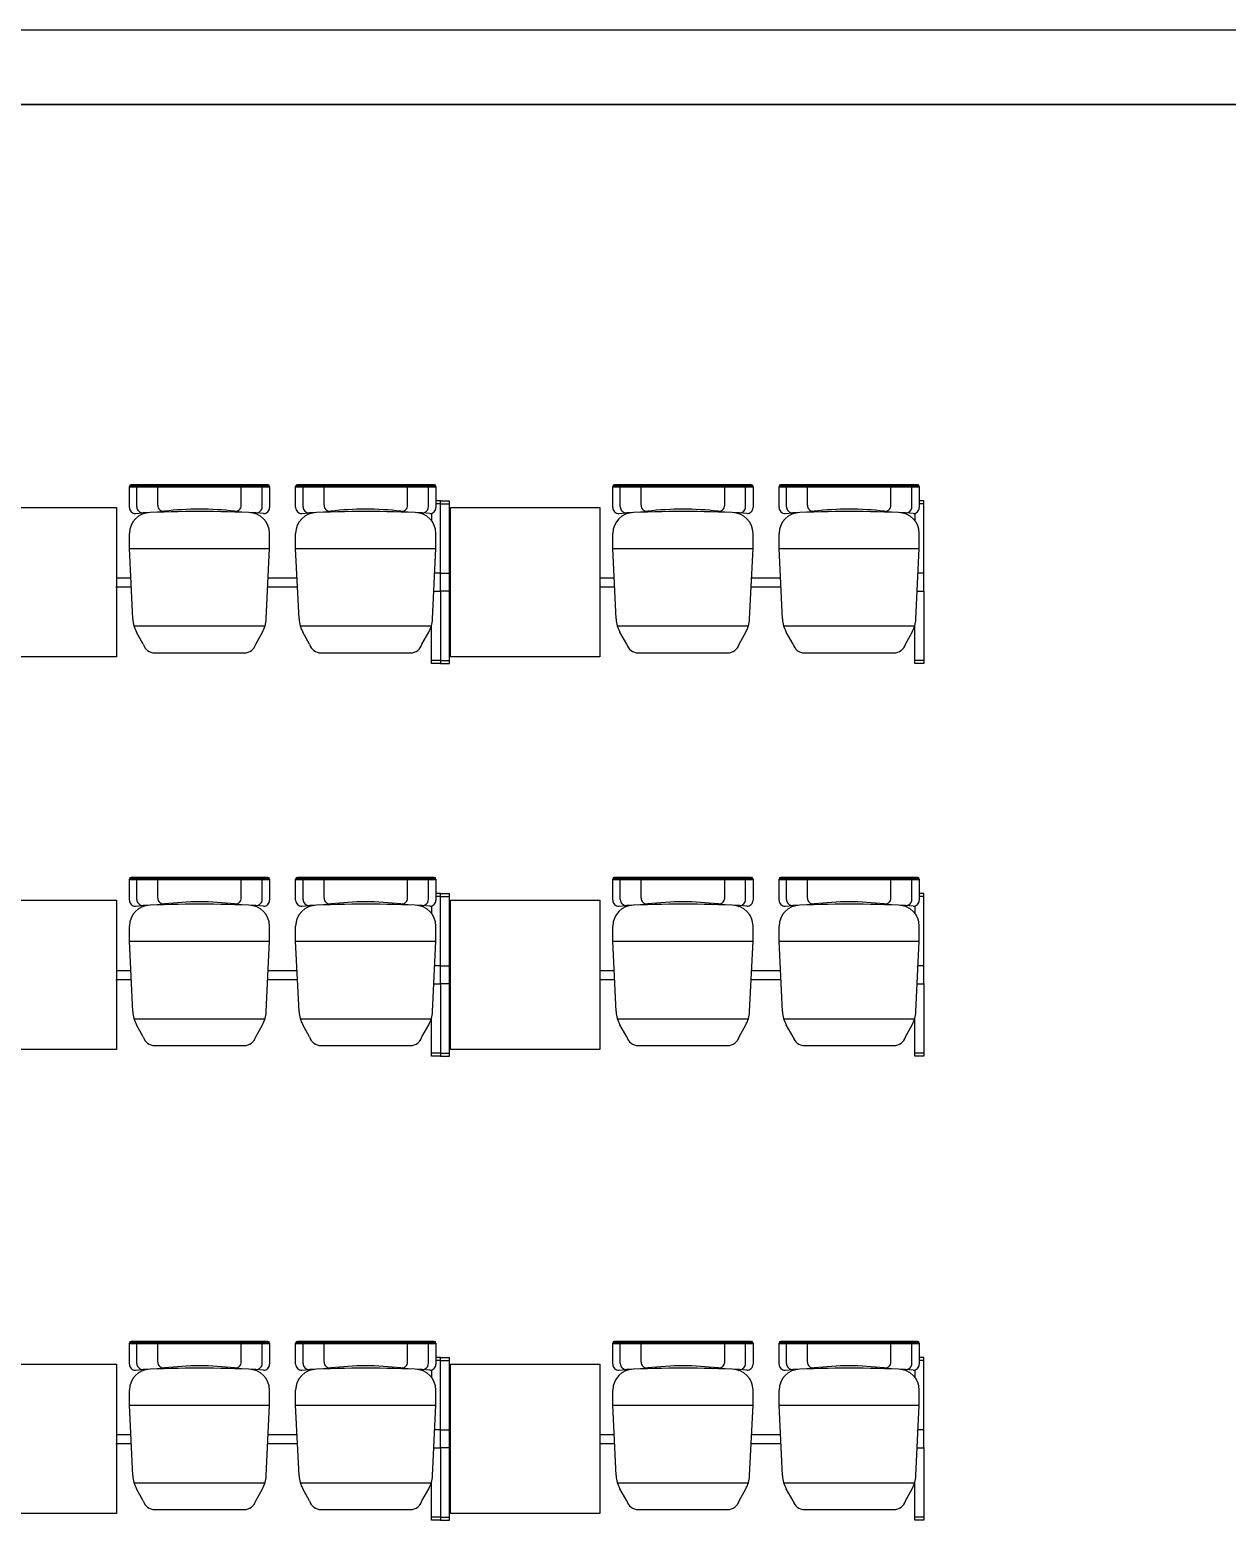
# Model space of a CAD drawing. Header units: inches. Extents: x 478327 to 492265, y -26791 to -22136.
# Drawn here: x 479679.8 to 479860.4, y -23408.6 to -23183.9 of the extents above; entities that cross this region are included whole.
import ezdxf

# ---------------------------------------------------------------- set-up
doc = ezdxf.new("R2010")
doc.units = ezdxf.units.IN
doc.header["$MEASUREMENT"] = 0
doc.layers.add('I-WALL-FULL', color=5, linetype='Continuous')

msp = doc.modelspace()

# ---------------------------------------------------------------- linework, layer by layer
for p, q in [((479467.626, -23183.889, 6.93), (479870.375, -23183.889, 6.93)), ((479915.375, -23195.139, 6.93), (479467.626, -23195.139, 6.93))]:
    msp.add_line(p, q)
at = {"linetype": 'Continuous'}
for p, q in [((479694.806, -23255.921, 3.811), (479694.806, -23252.748, 3.811)), ((479695.931, -23255.814, 3.811), (479695.931, -23252.928, 3.811)), ((479699.081, -23255.592, 3.811), (479699.081, -23252.928, 3.811)), ((479711.681, -23255.592, 3.811), (479711.681, -23252.928, 3.811)), ((479714.831, -23255.814, 3.811), (479714.831, -23252.928, 3.811)), ((479715.956, -23252.748, 3.811), (479715.956, -23255.921, 3.811)), ((479719.882, -23255.921, 3.811), (479719.882, -23252.748, 3.811)), ((479721.007, -23255.814, 3.811), (479721.007, -23252.928, 3.811)), ((479724.157, -23255.592, 3.811), (479724.157, -23252.928, 3.811)), ((479736.757, -23255.592, 3.811), (479736.757, -23252.928, 3.811)), ((479739.907, -23255.814, 3.811), (479739.907, -23252.928, 3.811)), ((479741.032, -23252.748, 3.811), (479741.032, -23255.921, 3.811)), ((479767.706, -23255.921, 3.811), (479767.706, -23252.748, 3.811)), ((479768.831, -23255.814, 3.811), (479768.831, -23252.928, 3.811)), ((479771.981, -23255.592, 3.811), (479771.981, -23252.928, 3.811)), ((479784.581, -23255.592, 3.811), (479784.581, -23252.928, 3.811)), ((479787.731, -23255.814, 3.811), (479787.731, -23252.928, 3.811)), ((479788.856, -23252.748, 3.811), (479788.856, -23255.921, 3.811)), ((479792.782, -23255.921, 3.811), (479792.782, -23252.748, 3.811)), ((479793.907, -23255.814, 3.811), (479793.907, -23252.928, 3.811)), ((479797.057, -23255.592, 3.811), (479797.057, -23252.928, 3.811)), ((479809.657, -23255.592, 3.811), (479809.657, -23252.928, 3.811)), ((479812.807, -23255.814, 3.811), (479812.807, -23252.928, 3.811)), ((479813.932, -23252.748, 3.811), (479813.932, -23255.921, 3.811)), ((479695.727, -23256.821, 3.811), (479696.87, -23256.713, 3.811)), ((479715.035, -23256.821, 3.811), (479713.892, -23256.713, 3.811)), ((479720.803, -23256.821, 3.811), (479721.946, -23256.713, 3.811)), ((479740.111, -23256.821, 3.811), (479738.968, -23256.713, 3.811)), ((479768.627, -23256.821, 3.811), (479769.77, -23256.713, 3.811)), ((479787.935, -23256.821, 3.811), (479786.792, -23256.713, 3.811)), ((479793.703, -23256.821, 3.811), (479794.846, -23256.713, 3.811)), ((479813.011, -23256.821, 3.811), (479811.868, -23256.713, 3.811)), ((479694.806, -23262.086, 3.811), (479694.806, -23259.836, 3.811)), ((479715.956, -23262.086, 3.811), (479715.956, -23259.836, 3.811)), ((479719.882, -23262.086, 3.811), (479719.882, -23259.836, 3.811)), ((479741.032, -23262.086, 3.811), (479741.032, -23259.836, 3.811)), ((479767.706, -23262.086, 3.811), (479767.706, -23259.836, 3.811)), ((479788.856, -23262.086, 3.811), (479788.856, -23259.836, 3.811)), ((479792.782, -23262.086, 3.811), (479792.782, -23259.836, 3.811)), ((479813.932, -23262.086, 3.811), (479813.932, -23259.836, 3.811)), ((479694.806, -23262.086, 3.811), (479715.956, -23262.086, 3.811)), ((479695.318, -23272.723, 3.811), (479694.806, -23262.086, 3.811)), ((479715.445, -23272.723, 3.811), (479715.956, -23262.086, 3.811)), ((479719.882, -23262.086, 3.811), (479741.032, -23262.086, 3.811)), ((479720.394, -23272.723, 3.811), (479719.882, -23262.086, 3.811)), ((479740.521, -23272.723, 3.811), (479741.032, -23262.086, 3.811)), ((479767.706, -23262.086, 3.811), (479788.856, -23262.086, 3.811)), ((479768.218, -23272.723, 3.811), (479767.706, -23262.086, 3.811)), ((479788.345, -23272.723, 3.811), (479788.856, -23262.086, 3.811)), ((479792.782, -23262.086, 3.811), (479813.932, -23262.086, 3.811)), ((479793.294, -23272.723, 3.811), (479792.782, -23262.086, 3.811)), ((479813.421, -23272.723, 3.811), (479813.932, -23262.086, 3.811)), ((479695.498, -23273.786, 3.811), (479715.265, -23273.786, 3.811)), ((479696.91, -23276.527, 3.811), (479695.89, -23274.713, 3.811)), ((479713.852, -23276.527, 3.811), (479714.872, -23274.713, 3.811)), ((479720.574, -23273.786, 3.811), (479740.34, -23273.786, 3.811)), ((479721.986, -23276.527, 3.811), (479720.966, -23274.713, 3.811)), ((479738.928, -23276.527, 3.811), (479739.948, -23274.713, 3.811)), ((479768.398, -23273.786, 3.811), (479788.165, -23273.786, 3.811)), ((479769.81, -23276.527, 3.811), (479768.79, -23274.713, 3.811)), ((479786.752, -23276.527, 3.811), (479787.772, -23274.713, 3.811)), ((479793.474, -23273.786, 3.811), (479813.24, -23273.786, 3.811)), ((479794.886, -23276.527, 3.811), (479793.866, -23274.713, 3.811)), ((479811.828, -23276.527, 3.811), (479812.848, -23274.713, 3.811)), ((479698.642, -23277.836, 3.811), (479712.12, -23277.836, 3.811)), ((479723.718, -23277.836, 3.811), (479737.196, -23277.836, 3.811)), ((479771.542, -23277.836, 3.811), (479785.02, -23277.836, 3.811)), ((479796.618, -23277.836, 3.811), (479810.096, -23277.836, 3.811)), ((479694.806, -23315.136, 3.811), (479694.806, -23311.963, 3.811)), ((479695.931, -23315.028, 3.811), (479695.931, -23312.143, 3.811)), ((479699.081, -23314.806, 3.811), (479699.081, -23312.143, 3.811)), ((479711.681, -23314.806, 3.811), (479711.681, -23312.143, 3.811)), ((479714.831, -23315.028, 3.811), (479714.831, -23312.143, 3.811)), ((479715.956, -23311.963, 3.811), (479715.956, -23315.136, 3.811)), ((479719.882, -23315.136, 3.811), (479719.882, -23311.963, 3.811)), ((479721.007, -23315.028, 3.811), (479721.007, -23312.143, 3.811)), ((479724.157, -23314.806, 3.811), (479724.157, -23312.143, 3.811)), ((479736.757, -23314.806, 3.811), (479736.757, -23312.143, 3.811)), ((479739.907, -23315.028, 3.811), (479739.907, -23312.143, 3.811)), ((479741.032, -23311.963, 3.811), (479741.032, -23315.136, 3.811)), ((479767.706, -23315.136, 3.811), (479767.706, -23311.963, 3.811)), ((479768.831, -23315.028, 3.811), (479768.831, -23312.143, 3.811)), ((479771.981, -23314.806, 3.811), (479771.981, -23312.143, 3.811)), ((479784.581, -23314.806, 3.811), (479784.581, -23312.143, 3.811)), ((479787.731, -23315.028, 3.811), (479787.731, -23312.143, 3.811)), ((479788.856, -23311.963, 3.811), (479788.856, -23315.136, 3.811)), ((479792.782, -23315.136, 3.811), (479792.782, -23311.963, 3.811)), ((479793.907, -23315.028, 3.811), (479793.907, -23312.143, 3.811)), ((479797.057, -23314.806, 3.811), (479797.057, -23312.143, 3.811)), ((479809.657, -23314.806, 3.811), (479809.657, -23312.143, 3.811)), ((479812.807, -23315.028, 3.811), (479812.807, -23312.143, 3.811)), ((479813.932, -23311.963, 3.811), (479813.932, -23315.136, 3.811)), ((479695.727, -23316.035, 3.811), (479696.87, -23315.927, 3.811)), ((479715.035, -23316.035, 3.811), (479713.892, -23315.927, 3.811)), ((479720.803, -23316.035, 3.811), (479721.946, -23315.927, 3.811)), ((479740.111, -23316.035, 3.811), (479738.968, -23315.927, 3.811)), ((479768.627, -23316.035, 3.811), (479769.77, -23315.927, 3.811)), ((479787.935, -23316.035, 3.811), (479786.792, -23315.927, 3.811)), ((479793.703, -23316.035, 3.811), (479794.846, -23315.927, 3.811)), ((479813.011, -23316.035, 3.811), (479811.868, -23315.927, 3.811)), ((479694.806, -23321.3, 3.811), (479694.806, -23319.05, 3.811)), ((479715.956, -23321.3, 3.811), (479715.956, -23319.05, 3.811)), ((479719.882, -23321.3, 3.811), (479719.882, -23319.05, 3.811)), ((479741.032, -23321.3, 3.811), (479741.032, -23319.05, 3.811)), ((479767.706, -23321.3, 3.811), (479767.706, -23319.05, 3.811)), ((479788.856, -23321.3, 3.811), (479788.856, -23319.05, 3.811)), ((479792.782, -23321.3, 3.811), (479792.782, -23319.05, 3.811)), ((479813.932, -23321.3, 3.811), (479813.932, -23319.05, 3.811)), ((479694.806, -23321.3, 3.811), (479715.956, -23321.3, 3.811)), ((479695.318, -23331.938, 3.811), (479694.806, -23321.3, 3.811)), ((479715.445, -23331.938, 3.811), (479715.956, -23321.3, 3.811)), ((479719.882, -23321.3, 3.811), (479741.032, -23321.3, 3.811)), ((479720.394, -23331.938, 3.811), (479719.882, -23321.3, 3.811)), ((479740.521, -23331.938, 3.811), (479741.032, -23321.3, 3.811)), ((479767.706, -23321.3, 3.811), (479788.856, -23321.3, 3.811)), ((479768.218, -23331.938, 3.811), (479767.706, -23321.3, 3.811)), ((479788.345, -23331.938, 3.811), (479788.856, -23321.3, 3.811)), ((479792.782, -23321.3, 3.811), (479813.932, -23321.3, 3.811)), ((479793.294, -23331.938, 3.811), (479792.782, -23321.3, 3.811)), ((479813.421, -23331.938, 3.811), (479813.932, -23321.3, 3.811)), ((479695.498, -23333, 3.811), (479715.265, -23333, 3.811)), ((479720.574, -23333, 3.811), (479740.34, -23333, 3.811)), ((479768.398, -23333, 3.811), (479788.165, -23333, 3.811)), ((479793.474, -23333, 3.811), (479813.24, -23333, 3.811)), ((479696.91, -23335.741, 3.811), (479695.89, -23333.928, 3.811)), ((479713.852, -23335.741, 3.811), (479714.872, -23333.928, 3.811)), ((479721.986, -23335.741, 3.811), (479720.966, -23333.928, 3.811)), ((479738.928, -23335.741, 3.811), (479739.948, -23333.928, 3.811)), ((479769.81, -23335.741, 3.811), (479768.79, -23333.928, 3.811)), ((479786.752, -23335.741, 3.811), (479787.772, -23333.928, 3.811)), ((479794.886, -23335.741, 3.811), (479793.866, -23333.928, 3.811)), ((479811.828, -23335.741, 3.811), (479812.848, -23333.928, 3.811)), ((479698.642, -23337.05, 3.811), (479712.12, -23337.05, 3.811)), ((479723.718, -23337.05, 3.811), (479737.196, -23337.05, 3.811)), ((479771.542, -23337.05, 3.811), (479785.02, -23337.05, 3.811)), ((479796.618, -23337.05, 3.811), (479810.096, -23337.05, 3.811)), ((479694.806, -23385.102, 3.811), (479694.806, -23381.929, 3.811)), ((479695.931, -23384.994, 3.811), (479695.931, -23382.109, 3.811)), ((479699.081, -23384.772, 3.811), (479699.081, -23382.109, 3.811)), ((479711.681, -23384.772, 3.811), (479711.681, -23382.109, 3.811)), ((479714.831, -23384.994, 3.811), (479714.831, -23382.109, 3.811)), ((479715.956, -23381.929, 3.811), (479715.956, -23385.102, 3.811)), ((479719.882, -23385.102, 3.811), (479719.882, -23381.929, 3.811)), ((479721.007, -23384.994, 3.811), (479721.007, -23382.109, 3.811)), ((479724.157, -23384.772, 3.811), (479724.157, -23382.109, 3.811)), ((479736.757, -23384.772, 3.811), (479736.757, -23382.109, 3.811)), ((479739.907, -23384.994, 3.811), (479739.907, -23382.109, 3.811)), ((479741.032, -23381.929, 3.811), (479741.032, -23385.102, 3.811)), ((479767.706, -23385.102, 3.811), (479767.706, -23381.929, 3.811)), ((479768.831, -23384.994, 3.811), (479768.831, -23382.109, 3.811)), ((479771.981, -23384.772, 3.811), (479771.981, -23382.109, 3.811)), ((479784.581, -23384.772, 3.811), (479784.581, -23382.109, 3.811)), ((479787.731, -23384.994, 3.811), (479787.731, -23382.109, 3.811)), ((479788.856, -23381.929, 3.811), (479788.856, -23385.102, 3.811)), ((479792.782, -23385.102, 3.811), (479792.782, -23381.929, 3.811)), ((479793.907, -23384.994, 3.811), (479793.907, -23382.109, 3.811)), ((479797.057, -23384.772, 3.811), (479797.057, -23382.109, 3.811)), ((479809.657, -23384.772, 3.811), (479809.657, -23382.109, 3.811)), ((479812.807, -23384.994, 3.811), (479812.807, -23382.109, 3.811)), ((479813.932, -23381.929, 3.811), (479813.932, -23385.102, 3.811)), ((479695.727, -23386.001, 3.811), (479696.87, -23385.893, 3.811)), ((479715.035, -23386.001, 3.811), (479713.892, -23385.893, 3.811)), ((479720.803, -23386.001, 3.811), (479721.946, -23385.893, 3.811)), ((479740.111, -23386.001, 3.811), (479738.968, -23385.893, 3.811)), ((479768.627, -23386.001, 3.811), (479769.77, -23385.893, 3.811)), ((479787.935, -23386.001, 3.811), (479786.792, -23385.893, 3.811)), ((479793.703, -23386.001, 3.811), (479794.846, -23385.893, 3.811)), ((479813.011, -23386.001, 3.811), (479811.868, -23385.893, 3.811)), ((479694.806, -23391.266, 3.811), (479694.806, -23389.016, 3.811)), ((479715.956, -23391.266, 3.811), (479715.956, -23389.016, 3.811)), ((479719.882, -23391.266, 3.811), (479719.882, -23389.016, 3.811)), ((479741.032, -23391.266, 3.811), (479741.032, -23389.016, 3.811)), ((479767.706, -23391.266, 3.811), (479767.706, -23389.016, 3.811)), ((479788.856, -23391.266, 3.811), (479788.856, -23389.016, 3.811)), ((479792.782, -23391.266, 3.811), (479792.782, -23389.016, 3.811)), ((479813.932, -23391.266, 3.811), (479813.932, -23389.016, 3.811)), ((479694.806, -23391.266, 3.811), (479715.956, -23391.266, 3.811)), ((479695.318, -23401.904, 3.811), (479694.806, -23391.266, 3.811)), ((479715.445, -23401.904, 3.811), (479715.956, -23391.266, 3.811)), ((479719.882, -23391.266, 3.811), (479741.032, -23391.266, 3.811)), ((479720.394, -23401.904, 3.811), (479719.882, -23391.266, 3.811)), ((479740.521, -23401.904, 3.811), (479741.032, -23391.266, 3.811)), ((479767.706, -23391.266, 3.811), (479788.856, -23391.266, 3.811)), ((479768.218, -23401.904, 3.811), (479767.706, -23391.266, 3.811)), ((479788.345, -23401.904, 3.811), (479788.856, -23391.266, 3.811)), ((479792.782, -23391.266, 3.811), (479813.932, -23391.266, 3.811)), ((479793.294, -23401.904, 3.811), (479792.782, -23391.266, 3.811)), ((479813.421, -23401.904, 3.811), (479813.932, -23391.266, 3.811)), ((479695.498, -23402.966, 3.811), (479715.265, -23402.966, 3.811)), ((479720.574, -23402.966, 3.811), (479740.34, -23402.966, 3.811)), ((479768.398, -23402.966, 3.811), (479788.165, -23402.966, 3.811)), ((479793.474, -23402.966, 3.811), (479813.24, -23402.966, 3.811)), ((479696.91, -23405.707, 3.811), (479695.89, -23403.894, 3.811)), ((479713.852, -23405.707, 3.811), (479714.872, -23403.894, 3.811)), ((479721.986, -23405.707, 3.811), (479720.966, -23403.894, 3.811)), ((479738.928, -23405.707, 3.811), (479739.948, -23403.894, 3.811)), ((479769.81, -23405.707, 3.811), (479768.79, -23403.894, 3.811)), ((479786.752, -23405.707, 3.811), (479787.772, -23403.894, 3.811)), ((479794.886, -23405.707, 3.811), (479793.866, -23403.894, 3.811)), ((479811.828, -23405.707, 3.811), (479812.848, -23403.894, 3.811)), ((479698.642, -23407.016, 3.811), (479712.12, -23407.016, 3.811)), ((479723.718, -23407.016, 3.811), (479737.196, -23407.016, 3.811)), ((479771.542, -23407.016, 3.811), (479785.02, -23407.016, 3.811)), ((479796.618, -23407.016, 3.811), (479810.096, -23407.016, 3.811))]:
    msp.add_line(p, q, dxfattribs=at)
at = {"color": 7, "linetype": 'Continuous'}
for p, q in [((479715.686, -23252.478, 3.811), (479695.076, -23252.478, 3.811)), ((479740.762, -23252.478, 3.811), (479720.152, -23252.478, 3.811)), ((479788.586, -23252.478, 3.811), (479767.976, -23252.478, 3.811)), ((479813.662, -23252.478, 3.811), (479793.052, -23252.478, 3.811)), ((479741.707, -23265.832, 3.811), (479740.852, -23265.832, 3.811)), ((479741.707, -23268.532, 3.811), (479741.707, -23265.832, 3.811)), ((479741.707, -23265.832, 3.811), (479743.253, -23265.832, 3.811)), ((479741.707, -23268.532, 3.811), (479741.707, -23265.832, 3.811)), ((479814.607, -23265.832, 3.811), (479813.752, -23265.832, 3.811)), ((479814.607, -23268.532, 3.811), (479814.607, -23265.832, 3.811)), ((479692.788, -23267.857, 3.811), (479695.084, -23267.857, 3.811)), ((479692.853, -23266.507, 3.811), (479695.019, -23266.507, 3.811)), ((479715.679, -23267.857, 3.811), (479720.16, -23267.857, 3.811)), ((479715.744, -23266.507, 3.811), (479720.095, -23266.507, 3.811)), ((479740.722, -23268.532, 3.811), (479741.707, -23268.532, 3.811)), ((479743.253, -23268.532, 3.811), (479741.707, -23268.532, 3.811)), ((479765.688, -23267.857, 3.811), (479767.984, -23267.857, 3.811)), ((479765.753, -23266.507, 3.811), (479767.919, -23266.507, 3.811)), ((479788.579, -23267.857, 3.811), (479793.06, -23267.857, 3.811)), ((479788.644, -23266.507, 3.811), (479792.995, -23266.507, 3.811)), ((479813.622, -23268.532, 3.811), (479814.607, -23268.532, 3.811)), ((479715.686, -23311.693, 3.811), (479695.076, -23311.693, 3.811)), ((479740.762, -23311.693, 3.811), (479720.152, -23311.693, 3.811)), ((479788.586, -23311.693, 3.811), (479767.976, -23311.693, 3.811)), ((479813.662, -23311.693, 3.811), (479793.052, -23311.693, 3.811)), ((479692.788, -23327.072, 3.811), (479695.084, -23327.072, 3.811)), ((479692.853, -23325.722, 3.811), (479695.019, -23325.722, 3.811)), ((479715.679, -23327.072, 3.811), (479720.16, -23327.072, 3.811)), ((479715.744, -23325.722, 3.811), (479720.095, -23325.722, 3.811)), ((479741.707, -23325.047, 3.811), (479740.852, -23325.047, 3.811)), ((479741.707, -23327.747, 3.811), (479741.707, -23325.047, 3.811)), ((479741.707, -23325.047, 3.811), (479743.253, -23325.047, 3.811)), ((479741.707, -23327.747, 3.811), (479741.707, -23325.047, 3.811)), ((479765.688, -23327.072, 3.811), (479767.984, -23327.072, 3.811)), ((479765.753, -23325.722, 3.811), (479767.919, -23325.722, 3.811)), ((479788.579, -23327.072, 3.811), (479793.06, -23327.072, 3.811)), ((479788.644, -23325.722, 3.811), (479792.995, -23325.722, 3.811)), ((479814.607, -23325.047, 3.811), (479813.752, -23325.047, 3.811)), ((479814.607, -23327.747, 3.811), (479814.607, -23325.047, 3.811)), ((479740.722, -23327.747, 3.811), (479741.707, -23327.747, 3.811)), ((479743.253, -23327.747, 3.811), (479741.707, -23327.747, 3.811)), ((479813.622, -23327.747, 3.811), (479814.607, -23327.747, 3.811)), ((479715.686, -23381.659, 3.811), (479695.076, -23381.659, 3.811)), ((479740.762, -23381.659, 3.811), (479720.152, -23381.659, 3.811)), ((479788.586, -23381.659, 3.811), (479767.976, -23381.659, 3.811)), ((479813.662, -23381.659, 3.811), (479793.052, -23381.659, 3.811)), ((479692.853, -23395.688, 3.811), (479695.019, -23395.688, 3.811)), ((479715.744, -23395.688, 3.811), (479720.095, -23395.688, 3.811)), ((479741.707, -23395.013, 3.811), (479740.852, -23395.013, 3.811)), ((479741.707, -23397.713, 3.811), (479741.707, -23395.013, 3.811)), ((479741.707, -23395.013, 3.811), (479743.253, -23395.013, 3.811)), ((479741.707, -23397.713, 3.811), (479741.707, -23395.013, 3.811)), ((479765.753, -23395.688, 3.811), (479767.919, -23395.688, 3.811)), ((479788.644, -23395.688, 3.811), (479792.995, -23395.688, 3.811)), ((479814.607, -23395.013, 3.811), (479813.752, -23395.013, 3.811)), ((479814.607, -23397.713, 3.811), (479814.607, -23395.013, 3.811)), ((479692.788, -23397.038, 3.811), (479695.084, -23397.038, 3.811)), ((479715.679, -23397.038, 3.811), (479720.16, -23397.038, 3.811)), ((479740.722, -23397.713, 3.811), (479741.707, -23397.713, 3.811)), ((479743.253, -23397.713, 3.811), (479741.707, -23397.713, 3.811)), ((479765.688, -23397.038, 3.811), (479767.984, -23397.038, 3.811)), ((479788.579, -23397.038, 3.811), (479793.06, -23397.038, 3.811)), ((479813.622, -23397.713, 3.811), (479814.607, -23397.713, 3.811))]:
    msp.add_line(p, q, dxfattribs=at)
at = {"color": 7}
for p, q in [((479741.707, -23254.924, 3.811), (479741.032, -23254.924, 3.811)), ((479741.707, -23265.832, 3.811), (479741.707, -23254.924, 3.811)), ((479741.707, -23265.832, 3.811), (479741.707, -23254.924, 3.811)), ((479741.707, -23254.924, 3.811), (479743.057, -23254.924, 3.811)), ((479743.057, -23279.44, 3.811), (479743.057, -23254.924, 3.811)), ((479814.607, -23254.924, 3.811), (479813.932, -23254.924, 3.811)), ((479814.607, -23265.832, 3.811), (479814.607, -23254.924, 3.811)), ((479740.357, -23256.793, 3.811), (479740.357, -23257.887, 3.811)), ((479741.707, -23255.374, 3.811), (479741.032, -23255.374, 3.811)), ((479741.707, -23255.374, 3.811), (479743.057, -23255.374, 3.811)), ((479813.257, -23256.793, 3.811), (479813.257, -23257.887, 3.811)), ((479814.607, -23255.374, 3.811), (479813.932, -23255.374, 3.811)), ((479741.707, -23268.532, 3.811), (479741.707, -23279.44, 3.811)), ((479741.707, -23268.532, 3.811), (479741.707, -23279.44, 3.811)), ((479814.607, -23268.532, 3.811), (479814.607, -23279.44, 3.811)), ((479740.357, -23279.44, 3.811), (479740.357, -23273.728, 3.811)), ((479813.257, -23279.44, 3.811), (479813.257, -23273.728, 3.811)), ((479741.707, -23278.99, 3.811), (479740.357, -23278.99, 3.811)), ((479741.707, -23279.44, 3.811), (479740.357, -23279.44, 3.811)), ((479741.707, -23278.99, 3.811), (479743.057, -23278.99, 3.811)), ((479741.707, -23279.44, 3.811), (479743.057, -23279.44, 3.811)), ((479814.607, -23278.99, 3.811), (479813.257, -23278.99, 3.811)), ((479814.607, -23279.44, 3.811), (479813.257, -23279.44, 3.811)), ((479741.707, -23314.139, 3.811), (479741.032, -23314.139, 3.811)), ((479741.707, -23314.589, 3.811), (479741.032, -23314.589, 3.811)), ((479741.707, -23325.047, 3.811), (479741.707, -23314.139, 3.811)), ((479741.707, -23325.047, 3.811), (479741.707, -23314.139, 3.811)), ((479741.707, -23314.139, 3.811), (479743.057, -23314.139, 3.811)), ((479741.707, -23314.589, 3.811), (479743.057, -23314.589, 3.811)), ((479743.057, -23338.655, 3.811), (479743.057, -23314.139, 3.811)), ((479814.607, -23314.139, 3.811), (479813.932, -23314.139, 3.811)), ((479814.607, -23314.589, 3.811), (479813.932, -23314.589, 3.811)), ((479814.607, -23325.047, 3.811), (479814.607, -23314.139, 3.811)), ((479740.357, -23316.007, 3.811), (479740.357, -23317.102, 3.811)), ((479813.257, -23316.007, 3.811), (479813.257, -23317.102, 3.811)), ((479741.707, -23327.747, 3.811), (479741.707, -23338.655, 3.811)), ((479741.707, -23327.747, 3.811), (479741.707, -23338.655, 3.811)), ((479814.607, -23327.747, 3.811), (479814.607, -23338.655, 3.811)), ((479740.357, -23338.655, 3.811), (479740.357, -23332.942, 3.811)), ((479813.257, -23338.655, 3.811), (479813.257, -23332.942, 3.811)), ((479741.707, -23338.205, 3.811), (479740.357, -23338.205, 3.811)), ((479741.707, -23338.205, 3.811), (479743.057, -23338.205, 3.811)), ((479814.607, -23338.205, 3.811), (479813.257, -23338.205, 3.811)), ((479741.707, -23338.655, 3.811), (479740.357, -23338.655, 3.811)), ((479741.707, -23338.655, 3.811), (479743.057, -23338.655, 3.811)), ((479814.607, -23338.655, 3.811), (479813.257, -23338.655, 3.811)), ((479741.707, -23384.105, 3.811), (479741.032, -23384.105, 3.811)), ((479741.707, -23384.555, 3.811), (479741.032, -23384.555, 3.811)), ((479741.707, -23395.013, 3.811), (479741.707, -23384.105, 3.811)), ((479741.707, -23395.013, 3.811), (479741.707, -23384.105, 3.811)), ((479741.707, -23384.105, 3.811), (479743.057, -23384.105, 3.811)), ((479741.707, -23384.555, 3.811), (479743.057, -23384.555, 3.811)), ((479743.057, -23408.621, 3.811), (479743.057, -23384.105, 3.811)), ((479814.607, -23384.105, 3.811), (479813.932, -23384.105, 3.811)), ((479814.607, -23384.555, 3.811), (479813.932, -23384.555, 3.811)), ((479814.607, -23395.013, 3.811), (479814.607, -23384.105, 3.811)), ((479740.357, -23385.973, 3.811), (479740.357, -23387.068, 3.811)), ((479813.257, -23385.973, 3.811), (479813.257, -23387.068, 3.811)), ((479741.707, -23397.713, 3.811), (479741.707, -23408.621, 3.811)), ((479741.707, -23397.713, 3.811), (479741.707, -23408.621, 3.811)), ((479814.607, -23397.713, 3.811), (479814.607, -23408.621, 3.811)), ((479740.357, -23408.621, 3.811), (479740.357, -23402.908, 3.811)), ((479813.257, -23408.621, 3.811), (479813.257, -23402.908, 3.811)), ((479741.707, -23408.171, 3.811), (479740.357, -23408.171, 3.811)), ((479741.707, -23408.621, 3.811), (479740.357, -23408.621, 3.811)), ((479741.707, -23408.171, 3.811), (479743.057, -23408.171, 3.811)), ((479741.707, -23408.621, 3.811), (479743.057, -23408.621, 3.811)), ((479814.607, -23408.171, 3.811), (479813.257, -23408.171, 3.811)), ((479814.607, -23408.621, 3.811), (479813.257, -23408.621, 3.811))]:
    msp.add_line(p, q, dxfattribs=at)
at = {"color": 0, "linetype": 'Continuous'}
for p, q in [((479670.353, -23255.932, 3.811), (479692.853, -23255.932, 3.811)), ((479692.853, -23255.932, 3.811), (479692.853, -23278.432, 3.811)), ((479743.253, -23255.932, 3.811), (479765.753, -23255.932, 3.811)), ((479743.253, -23278.432, 3.811), (479743.253, -23255.932, 3.811)), ((479765.753, -23255.932, 3.811), (479765.753, -23278.432, 3.811)), ((479692.853, -23278.432, 3.811), (479670.353, -23278.432, 3.811)), ((479765.753, -23278.432, 3.811), (479743.253, -23278.432, 3.811)), ((479670.353, -23315.147, 3.811), (479692.853, -23315.147, 3.811)), ((479692.853, -23315.147, 3.811), (479692.853, -23337.647, 3.811)), ((479743.253, -23315.147, 3.811), (479765.753, -23315.147, 3.811)), ((479743.253, -23337.647, 3.811), (479743.253, -23315.147, 3.811)), ((479765.753, -23315.147, 3.811), (479765.753, -23337.647, 3.811)), ((479692.853, -23337.647, 3.811), (479670.353, -23337.647, 3.811)), ((479765.753, -23337.647, 3.811), (479743.253, -23337.647, 3.811)), ((479670.353, -23385.113, 3.811), (479692.853, -23385.113, 3.811)), ((479692.853, -23385.113, 3.811), (479692.853, -23407.613, 3.811)), ((479743.253, -23385.113, 3.811), (479765.753, -23385.113, 3.811)), ((479743.253, -23407.613, 3.811), (479743.253, -23385.113, 3.811)), ((479765.753, -23385.113, 3.811), (479765.753, -23407.613, 3.811)), ((479692.853, -23407.613, 3.811), (479670.353, -23407.613, 3.811)), ((479765.753, -23407.613, 3.811), (479743.253, -23407.613, 3.811))]:
    msp.add_line(p, q, dxfattribs=at)
at = {"color": 7, "linetype": 'Continuous', "const_width": 0.45, "elevation": 3.812}
for points in [[(479715.956, -23252.703), (479694.806, -23252.703)], [(479741.032, -23252.703), (479719.882, -23252.703)], [(479788.856, -23252.703), (479767.706, -23252.703)], [(479813.932, -23252.703), (479792.782, -23252.703)], [(479715.956, -23311.918), (479694.806, -23311.918)], [(479741.032, -23311.918), (479719.882, -23311.918)], [(479788.856, -23311.918), (479767.706, -23311.918)], [(479813.932, -23311.918), (479792.782, -23311.918)], [(479715.956, -23381.884), (479694.806, -23381.884)], [(479741.032, -23381.884), (479719.882, -23381.884)], [(479788.856, -23381.884), (479767.706, -23381.884)], [(479813.932, -23381.884), (479792.782, -23381.884)]]:
    msp.add_lwpolyline(points, dxfattribs=at)
at = {"linetype": 'Continuous'}
for centre, radius, start, end in [((479695.076, -23252.748, 3.811), 0.27, 90, 180), ((479715.686, -23252.748, 3.811), 0.27, 0, 90), ((479720.152, -23252.748, 3.811), 0.27, 90, 180), ((479740.762, -23252.748, 3.811), 0.27, 0, 90), ((479767.976, -23252.748, 3.811), 0.27, 90, 180), ((479788.586, -23252.748, 3.811), 0.27, 0, 90), ((479793.052, -23252.748, 3.811), 0.27, 90, 180), ((479813.662, -23252.748, 3.811), 0.27, 0, 90), ((479695.706, -23255.921, 3.811), 0.9, 180, 271.33537), ((479697.956, -23259.836, 3.811), 3.15, 90, 180), ((479696.831, -23255.814, 3.811), 0.9, 180, 272.48441), ((479705.381, -23452.871, 3.811), 196.343, 87.51559, 92.48441), ((479699.981, -23255.592, 3.811), 0.9, 180, 276.85765), ((479705.381, -23300.493, 3.811), 44.325, 83.14235, 96.85765), ((479710.781, -23255.592, 3.811), 0.9, 263.14235, 0), ((479712.806, -23259.836, 3.811), 3.15, 0, 90), ((479713.931, -23255.814, 3.811), 0.9, 267.51559, 0), ((479715.056, -23255.921, 3.811), 0.9, 268.66463, 0), ((479720.782, -23255.921, 3.811), 0.9, 180, 271.33537), ((479723.032, -23259.836, 3.811), 3.15, 90, 180), ((479721.907, -23255.814, 3.811), 0.9, 180, 272.48441), ((479730.457, -23452.871, 3.811), 196.343, 87.51559, 92.48441), ((479725.057, -23255.592, 3.811), 0.9, 180, 276.85765), ((479730.457, -23300.493, 3.811), 44.325, 83.14235, 96.85765), ((479735.857, -23255.592, 3.811), 0.9, 263.14235, 0), ((479737.882, -23259.836, 3.811), 3.15, 0, 90), ((479739.007, -23255.814, 3.811), 0.9, 267.51559, 0), ((479740.132, -23255.921, 3.811), 0.9, 268.66463, 0), ((479768.606, -23255.921, 3.811), 0.9, 180, 271.33537), ((479770.856, -23259.836, 3.811), 3.15, 90, 180), ((479769.731, -23255.814, 3.811), 0.9, 180, 272.48441), ((479778.281, -23452.871, 3.811), 196.343, 87.51559, 92.48441), ((479772.881, -23255.592, 3.811), 0.9, 180, 276.85765), ((479778.281, -23300.493, 3.811), 44.325, 83.14235, 96.85765), ((479783.681, -23255.592, 3.811), 0.9, 263.14235, 0), ((479785.706, -23259.836, 3.811), 3.15, 0, 90), ((479786.831, -23255.814, 3.811), 0.9, 267.51559, 0), ((479787.956, -23255.921, 3.811), 0.9, 268.66463, 0), ((479793.682, -23255.921, 3.811), 0.9, 180, 271.33537), ((479795.932, -23259.836, 3.811), 3.15, 90, 180), ((479794.807, -23255.814, 3.811), 0.9, 180, 272.48441), ((479803.357, -23452.871, 3.811), 196.343, 87.51559, 92.48441), ((479797.957, -23255.592, 3.811), 0.9, 180, 276.85765), ((479803.357, -23300.493, 3.811), 44.325, 83.14235, 96.85765), ((479808.757, -23255.592, 3.811), 0.9, 263.14235, 0), ((479810.782, -23259.836, 3.811), 3.15, 0, 90), ((479811.907, -23255.814, 3.811), 0.9, 267.51559, 0), ((479813.032, -23255.921, 3.811), 0.9, 268.66463, 0), ((479699.813, -23272.507, 3.811), 4.5, 182.75249, 209.35604), ((479710.95, -23272.507, 3.811), 4.5, 330.64396, 357.24751), ((479724.888, -23272.507, 3.811), 4.5, 182.75249, 209.35604), ((479736.026, -23272.507, 3.811), 4.5, 330.64396, 357.24751), ((479772.713, -23272.507, 3.811), 4.5, 182.75249, 209.35604), ((479783.85, -23272.507, 3.811), 4.5, 330.64396, 357.24751), ((479797.788, -23272.507, 3.811), 4.5, 182.75249, 209.35604), ((479808.926, -23272.507, 3.811), 4.5, 330.64396, 357.24751), ((479698.642, -23276.036, 3.811), 1.8, 195.81919, 270), ((479712.12, -23276.036, 3.811), 1.8, 270, 344.18081), ((479723.718, -23276.036, 3.811), 1.8, 195.81919, 270), ((479737.196, -23276.036, 3.811), 1.8, 270, 344.18081), ((479771.542, -23276.036, 3.811), 1.8, 195.81919, 270), ((479785.02, -23276.036, 3.811), 1.8, 270, 344.18081), ((479796.618, -23276.036, 3.811), 1.8, 195.81919, 270), ((479810.096, -23276.036, 3.811), 1.8, 270, 344.18081), ((479695.076, -23311.963, 3.811), 0.27, 90, 180), ((479715.686, -23311.963, 3.811), 0.27, 0, 90), ((479720.152, -23311.963, 3.811), 0.27, 90, 180), ((479740.762, -23311.963, 3.811), 0.27, 0, 90), ((479767.976, -23311.963, 3.811), 0.27, 90, 180), ((479788.586, -23311.963, 3.811), 0.27, 0, 90), ((479793.052, -23311.963, 3.811), 0.27, 90, 180), ((479813.662, -23311.963, 3.811), 0.27, 0, 90), ((479695.706, -23315.136, 3.811), 0.9, 180, 271.33537), ((479696.831, -23315.028, 3.811), 0.9, 180, 272.48441), ((479705.381, -23512.086, 3.811), 196.343, 87.51559, 92.48441), ((479699.981, -23314.806, 3.811), 0.9, 180, 276.85765), ((479705.381, -23359.708, 3.811), 44.325, 83.14235, 96.85765), ((479710.781, -23314.806, 3.811), 0.9, 263.14235, 0), ((479713.931, -23315.028, 3.811), 0.9, 267.51559, 0), ((479715.056, -23315.136, 3.811), 0.9, 268.66463, 0), ((479720.782, -23315.136, 3.811), 0.9, 180, 271.33537), ((479721.907, -23315.028, 3.811), 0.9, 180, 272.48441), ((479730.457, -23512.086, 3.811), 196.343, 87.51559, 92.48441), ((479725.057, -23314.806, 3.811), 0.9, 180, 276.85765), ((479730.457, -23359.708, 3.811), 44.325, 83.14235, 96.85765), ((479735.857, -23314.806, 3.811), 0.9, 263.14235, 0), ((479739.007, -23315.028, 3.811), 0.9, 267.51559, 0), ((479740.132, -23315.136, 3.811), 0.9, 268.66463, 0), ((479768.606, -23315.136, 3.811), 0.9, 180, 271.33537), ((479769.731, -23315.028, 3.811), 0.9, 180, 272.48441), ((479778.281, -23512.086, 3.811), 196.343, 87.51559, 92.48441), ((479772.881, -23314.806, 3.811), 0.9, 180, 276.85765), ((479778.281, -23359.708, 3.811), 44.325, 83.14235, 96.85765), ((479783.681, -23314.806, 3.811), 0.9, 263.14235, 0), ((479786.831, -23315.028, 3.811), 0.9, 267.51559, 0), ((479787.956, -23315.136, 3.811), 0.9, 268.66463, 0), ((479793.682, -23315.136, 3.811), 0.9, 180, 271.33537), ((479794.807, -23315.028, 3.811), 0.9, 180, 272.48441), ((479803.357, -23512.086, 3.811), 196.343, 87.51559, 92.48441), ((479797.957, -23314.806, 3.811), 0.9, 180, 276.85765), ((479803.357, -23359.708, 3.811), 44.325, 83.14235, 96.85765), ((479808.757, -23314.806, 3.811), 0.9, 263.14235, 0), ((479811.907, -23315.028, 3.811), 0.9, 267.51559, 0), ((479813.032, -23315.136, 3.811), 0.9, 268.66463, 0), ((479697.956, -23319.05, 3.811), 3.15, 90, 180), ((479712.806, -23319.05, 3.811), 3.15, 0, 90), ((479723.032, -23319.05, 3.811), 3.15, 90, 180), ((479737.882, -23319.05, 3.811), 3.15, 0, 90), ((479770.856, -23319.05, 3.811), 3.15, 90, 180), ((479785.706, -23319.05, 3.811), 3.15, 0, 90), ((479795.932, -23319.05, 3.811), 3.15, 90, 180), ((479810.782, -23319.05, 3.811), 3.15, 0, 90), ((479699.813, -23331.722, 3.811), 4.5, 182.75249, 209.35604), ((479710.95, -23331.722, 3.811), 4.5, 330.64396, 357.24751), ((479724.888, -23331.722, 3.811), 4.5, 182.75249, 209.35604), ((479736.026, -23331.722, 3.811), 4.5, 330.64396, 357.24751), ((479772.713, -23331.722, 3.811), 4.5, 182.75249, 209.35604), ((479783.85, -23331.722, 3.811), 4.5, 330.64396, 357.24751), ((479797.788, -23331.722, 3.811), 4.5, 182.75249, 209.35604), ((479808.926, -23331.722, 3.811), 4.5, 330.64396, 357.24751), ((479698.642, -23335.25, 3.811), 1.8, 195.81919, 270), ((479712.12, -23335.25, 3.811), 1.8, 270, 344.18081), ((479723.718, -23335.25, 3.811), 1.8, 195.81919, 270), ((479737.196, -23335.25, 3.811), 1.8, 270, 344.18081), ((479771.542, -23335.25, 3.811), 1.8, 195.81919, 270), ((479785.02, -23335.25, 3.811), 1.8, 270, 344.18081), ((479796.618, -23335.25, 3.811), 1.8, 195.81919, 270), ((479810.096, -23335.25, 3.811), 1.8, 270, 344.18081), ((479695.076, -23381.929, 3.811), 0.27, 90, 180), ((479715.686, -23381.929, 3.811), 0.27, 0, 90), ((479720.152, -23381.929, 3.811), 0.27, 90, 180), ((479740.762, -23381.929, 3.811), 0.27, 0, 90), ((479767.976, -23381.929, 3.811), 0.27, 90, 180), ((479788.586, -23381.929, 3.811), 0.27, 0, 90), ((479793.052, -23381.929, 3.811), 0.27, 90, 180), ((479813.662, -23381.929, 3.811), 0.27, 0, 90), ((479695.706, -23385.102, 3.811), 0.9, 180, 271.33537), ((479696.831, -23384.994, 3.811), 0.9, 180, 272.48441), ((479699.981, -23384.772, 3.811), 0.9, 180, 276.85765), ((479705.381, -23429.674, 3.811), 44.325, 83.14235, 96.85765), ((479710.781, -23384.772, 3.811), 0.9, 263.14235, 0), ((479713.931, -23384.994, 3.811), 0.9, 267.51559, 0), ((479715.056, -23385.102, 3.811), 0.9, 268.66463, 0), ((479720.782, -23385.102, 3.811), 0.9, 180, 271.33537), ((479721.907, -23384.994, 3.811), 0.9, 180, 272.48441), ((479725.057, -23384.772, 3.811), 0.9, 180, 276.85765), ((479730.457, -23429.674, 3.811), 44.325, 83.14235, 96.85765), ((479735.857, -23384.772, 3.811), 0.9, 263.14235, 0), ((479739.007, -23384.994, 3.811), 0.9, 267.51559, 0), ((479740.132, -23385.102, 3.811), 0.9, 268.66463, 0), ((479768.606, -23385.102, 3.811), 0.9, 180, 271.33537), ((479769.731, -23384.994, 3.811), 0.9, 180, 272.48441), ((479772.881, -23384.772, 3.811), 0.9, 180, 276.85765), ((479778.281, -23429.674, 3.811), 44.325, 83.14235, 96.85765), ((479783.681, -23384.772, 3.811), 0.9, 263.14235, 0), ((479786.831, -23384.994, 3.811), 0.9, 267.51559, 0), ((479787.956, -23385.102, 3.811), 0.9, 268.66463, 0), ((479793.682, -23385.102, 3.811), 0.9, 180, 271.33537), ((479794.807, -23384.994, 3.811), 0.9, 180, 272.48441), ((479797.957, -23384.772, 3.811), 0.9, 180, 276.85765), ((479803.357, -23429.674, 3.811), 44.325, 83.14235, 96.85765), ((479808.757, -23384.772, 3.811), 0.9, 263.14235, 0), ((479811.907, -23384.994, 3.811), 0.9, 267.51559, 0), ((479813.032, -23385.102, 3.811), 0.9, 268.66463, 0), ((479697.956, -23389.016, 3.811), 3.15, 90, 180), ((479705.381, -23582.052, 3.811), 196.343, 87.51559, 92.48441), ((479712.806, -23389.016, 3.811), 3.15, 0, 90), ((479723.032, -23389.016, 3.811), 3.15, 90, 180), ((479730.457, -23582.052, 3.811), 196.343, 87.51559, 92.48441), ((479737.882, -23389.016, 3.811), 3.15, 0, 90), ((479770.856, -23389.016, 3.811), 3.15, 90, 180), ((479778.281, -23582.052, 3.811), 196.343, 87.51559, 92.48441), ((479785.706, -23389.016, 3.811), 3.15, 0, 90), ((479795.932, -23389.016, 3.811), 3.15, 90, 180), ((479803.357, -23582.052, 3.811), 196.343, 87.51559, 92.48441), ((479810.782, -23389.016, 3.811), 3.15, 0, 90), ((479699.813, -23401.688, 3.811), 4.5, 182.75249, 209.35604), ((479710.95, -23401.688, 3.811), 4.5, 330.64396, 357.24751), ((479724.888, -23401.688, 3.811), 4.5, 182.75249, 209.35604), ((479736.026, -23401.688, 3.811), 4.5, 330.64396, 357.24751), ((479772.713, -23401.688, 3.811), 4.5, 182.75249, 209.35604), ((479783.85, -23401.688, 3.811), 4.5, 330.64396, 357.24751), ((479797.788, -23401.688, 3.811), 4.5, 182.75249, 209.35604), ((479808.926, -23401.688, 3.811), 4.5, 330.64396, 357.24751), ((479698.642, -23405.216, 3.811), 1.8, 195.81919, 270), ((479712.12, -23405.216, 3.811), 1.8, 270, 344.18081), ((479723.718, -23405.216, 3.811), 1.8, 195.81919, 270), ((479737.196, -23405.216, 3.811), 1.8, 270, 344.18081), ((479771.542, -23405.216, 3.811), 1.8, 195.81919, 270), ((479785.02, -23405.216, 3.811), 1.8, 270, 344.18081), ((479796.618, -23405.216, 3.811), 1.8, 195.81919, 270), ((479810.096, -23405.216, 3.811), 1.8, 270, 344.18081)]:
    msp.add_arc(centre, radius, start, end, dxfattribs=at)
at = {"layer": 'I-WALL-FULL'}
msp.add_line((479512.626, -23195.139, 6.93), (479915.375, -23195.139, 6.93), dxfattribs=at)

doc.saveas('drawing.dxf')
